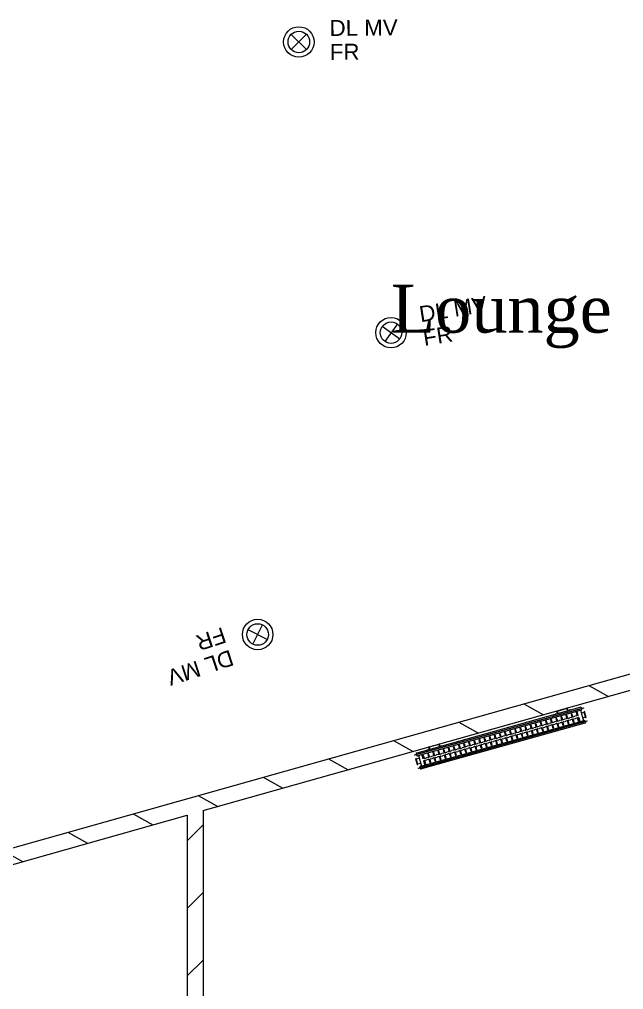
# Model space of a CAD drawing. Header units: millimetres. Extents: x -84100 to 168200, y 1000 to 58400.
# Drawn here: x 19504 to 23292, y 44654 to 50740 of the extents above; entities that cross this region are included whole.
import ezdxf
from ezdxf.enums import TextEntityAlignment as Align

# ---------------------------------------------------------------- set-up
doc = ezdxf.new("R2010")
doc.units = ezdxf.units.MM
doc.header["$LTSCALE"] = 100
for name, color, linetype, true_color in [('Electrical', 176, 'Continuous', 0x000080), ('General Lighting', 2, 'Continuous', 0xffff00), ('Stud Wall', 156, 'Continuous', 0x004080), ('Walls', 156, 'Continuous', 0x004080)]:
    doc.layers.add(name, color=color, linetype=linetype, true_color=true_color)
doc.layers.add('Radiators', color=7, linetype='Continuous')
doc.layers.add('Stud Wall Fill', color=7, linetype='Continuous')
doc.styles.add('Arial_00007FFEBFFD5370_00007FFEBFFD5370', font='', dxfattribs={"height": 0.2})
doc.styles.add('Times New Roman_00007FFEBFFD5370_00007FFEBFFD5370', font='', dxfattribs={"height": 0.2})
doc.styles.get('Arial_00007FFEBFFD5370_00007FFEBFFD5370').set_extended_font_data('Arial')
doc.styles.get('Times New Roman_00007FFEBFFD5370_00007FFEBFFD5370').set_extended_font_data('Times New Roman')

# ---------------------------------------------------------------- blocks, each defined once
blk = doc.blocks.new('Block7455')
at = {"layer": 'Stud Wall', "color": 156, "linetype": 'Continuous', "lineweight": 18, "true_color": 0x004080}
for p, q in [((0, 0), (5842.131652, 1647.542947)), ((2556.429424, 617.039718), (5869.27404, 1551.296956)), ((13.667716, -100.045991), (2456.429424, 588.83866))]:
    blk.add_line(p, q, dxfattribs=at)
at = {"layer": 'Stud Wall Fill', "color": 7, "linetype": 'Continuous', "lineweight": 5}
for p, q in [((4974.763006, 1402.935811), (5098.151384, 1333.832208)), ((4566.425848, 1287.780411), (4689.814227, 1218.676808)), ((4158.088691, 1172.625012), (4281.47707, 1103.521409)), ((3749.751534, 1057.469612), (3873.139913, 988.366009)), ((3341.414377, 942.314213), (3464.802755, 873.21061)), ((2933.077219, 827.158814), (3056.465598, 758.055211)), ((2524.740062, 712.003414), (2648.128441, 642.899811)), ((2116.402905, 596.848015), (2239.791284, 527.744412)), ((1708.065748, 481.692616), (1831.454126, 412.589013)), ((1299.72859, 366.537216), (1423.116969, 297.433613))]:
    blk.add_line(p, q, dxfattribs=at)
blk = doc.blocks.new('Block7556')
at = {"layer": 'Stud Wall', "color": 156, "linetype": 'Continuous', "lineweight": 18, "true_color": 0x004080}
for p, q in [((0, 0), (0, -3850)), ((-100, -28.201058), (-100, -3850)), ((0, -3850), (-100, -3850))]:
    blk.add_line(p, q, dxfattribs=at)
at = {"layer": 'Stud Wall Fill', "color": 7, "linetype": 'Continuous', "lineweight": 5}
for p, q in [((0, -88.605388), (-100, -188.605388)), ((0, -512.869456), (-100, -612.869456)), ((0, -937.133525), (-100, -1037.133525)), ((0, -1361.397594), (-100, -1461.397594)), ((0, -1785.661663), (-100, -1885.661663)), ((0, -2209.925731), (-100, -2309.925731)), ((0, -2634.1898), (-100, -2734.1898)), ((0, -3058.453869), (-100, -3158.453869)), ((0, -3482.717937), (-100, -3582.717937))]:
    blk.add_line(p, q, dxfattribs=at)
blk = doc.blocks.new('Block30992')
at = {"layer": 'General Lighting', "color": 2, "linetype": 'Continuous', "lineweight": 5, "true_color": 0xffff00}
for p, q in [((-48.283525, 47.336789), (48.283525, -47.336789)), ((47.336789, 48.283525), (-47.336789, -48.283525))]:
    blk.add_line(p, q, dxfattribs=at)
for radius in [95.625, 67.617086]:
    blk.add_circle((0, 0), radius, dxfattribs=at)
at = {"layer": 'Electrical', "color": 176, "linetype": 'Continuous', "lineweight": 5, "true_color": 0x000080, "style": 'Arial_00007FFEBFFD5370_00007FFEBFFD5370'}
for s, p in [('DL MV ', (192.650299, 87.212909)), ('FR', (194.135375, -62.779739))]:
    blk.add_text(s, height=100, rotation=0.567266, dxfattribs=at).set_placement(p, align=Align.MIDDLE_LEFT)
blk = doc.blocks.new('Block33826')
at = {"layer": 'General Lighting', "color": 2, "linetype": 'Continuous', "lineweight": 5, "true_color": 0xffff00}
for p, q in [((60.38347, -30.428719), (-60.38347, 30.428719)), ((-30.428719, -60.38347), (30.428719, 60.38347))]:
    blk.add_line(p, q, dxfattribs=at)
for radius in [95.625, 67.617086]:
    blk.add_circle((0, 0), radius, dxfattribs=at)
at = {"layer": 'Electrical', "color": 176, "linetype": 'Continuous', "lineweight": 5, "true_color": 0x000080, "style": 'Arial_00007FFEBFFD5370_00007FFEBFFD5370'}
for s, p in [('FR', (-204.032243, 0.826741)), ('DL MV ', (-157.044398, -141.62375))]:
    blk.add_text(s, height=100, rotation=198.255339, dxfattribs=at).set_placement(p, align=Align.MIDDLE_LEFT)
blk = doc.blocks.new('Block35371')
at = {"layer": 'General Lighting', "color": 2, "linetype": 'Continuous', "lineweight": 5, "true_color": 0xffff00}
for p, q in [((-54.676223, 39.781666), (54.676223, -39.781666)), ((39.781666, 54.676223), (-39.781666, -54.676223))]:
    blk.add_line(p, q, dxfattribs=at)
for radius in [95.625, 67.617086]:
    blk.add_circle((0, 0), radius, dxfattribs=at)
at = {"layer": 'Electrical', "color": 176, "linetype": 'Continuous', "lineweight": 5, "true_color": 0x000080, "style": 'Arial_00007FFEBFFD5370_00007FFEBFFD5370'}
for s, p in [('DL MV ', (177.856036, 114.400436)), ('FR', (201.220048, -33.768801))]:
    blk.add_text(s, height=100, rotation=8.960881, dxfattribs=at).set_placement(p, align=Align.MIDDLE_LEFT)
blk = doc.blocks.new('Block100811')
at = {"layer": 'Radiators', "color": 7, "linetype": 'Continuous', "lineweight": 5}
for p, q in [((-41.103578, 78.276656), (1018.25003, 374.536563)), ((1018.788685, 372.610466), (-40.564923, 76.350558)), ((-25.439177, 90.96433), (998.276395, 377.257668)), ((852.736233, 353.736047), (914.371348, 370.972986)), ((914.910001, 369.046891), (853.274887, 351.809949)), ((914.910002, 369.046888), (918.827484, 355.038905)), ((914.910002, 369.046888), (918.827493, 355.038908)), ((920.2639, 357.328559), (916.8361, 369.585542)), ((1018.25003, 374.536563), (1018.788685, 372.610466)), ((1003.124284, 359.922791), (-20.591288, 73.629453)), ((812.276644, 306.550146), (811.697182, 301.196248)), ((812.276644, 306.550146), (815.549377, 302.273557)), ((822.522619, 328.106189), (934.236273, 359.348143)), ((841.284205, 335.256864), (854.776595, 339.014313)), ((841.783594, 333.492733), (841.2898, 335.258422)), ((857.192374, 337.801968), (841.783594, 333.492733)), ((844.377947, 315.527629), (843.798486, 310.173731)), ((843.798486, 310.173731), (848.498769, 289.653701)), ((844.377947, 315.527629), (847.650681, 311.25104)), ((847.650681, 311.25104), (854.277062, 291.269664)), ((854.776595, 339.014313), (851.348794, 351.271296)), ((853.274892, 351.80995), (857.192374, 337.801968)), ((876.479251, 324.505112), (875.899789, 319.151214)), ((875.899789, 319.151214), (880.600073, 298.631184)), ((876.479251, 324.505112), (879.751984, 320.228523)), ((879.751984, 320.228523), (886.378365, 300.247147)), ((911.313933, 305.143915), (899.809198, 302.964858)), ((908.580554, 333.482596), (908.001093, 328.128697)), ((908.001093, 328.128697), (912.701376, 307.608667)), ((908.580554, 333.482596), (911.853288, 329.206006)), ((911.853288, 329.206006), (918.479669, 309.22463)), ((933.746587, 361.099141), (920.2639, 357.328559)), ((920.944421, 307.837187), (931.910501, 311.942341)), ((943.415237, 314.121398), (931.910501, 311.942341)), ((933.746587, 361.099141), (934.236273, 359.348143)), ((940.681858, 342.460079), (940.102396, 337.106181)), ((940.102396, 337.106181), (944.80268, 316.58615)), ((940.681858, 342.460079), (943.954591, 338.183489)), ((943.954591, 338.183489), (950.580972, 318.202113)), ((953.045724, 316.81467), (964.011805, 320.919824)), ((956.384186, 304.873426), (967.888921, 307.052483)), ((975.51654, 323.098881), (964.011805, 320.919824)), ((978.855002, 311.157638), (967.888921, 307.052483)), ((972.783161, 351.437562), (972.2037, 346.083664)), ((972.2037, 346.083664), (976.903983, 325.563633)), ((972.789903, 351.439447), (976.062636, 347.162858)), ((976.062636, 347.162858), (982.689017, 327.181482)), ((985.153769, 325.794039), (977.605146, 352.786083)), ((987.946135, 289.788818), (981.319754, 309.770195)), ((991.805071, 290.868013), (987.104788, 311.388043)), ((988.492231, 313.852795), (996.040853, 286.86075)), ((999.195684, 358.824115), (1017.632354, 292.899051)), ((1022.268923, 345.314155), (1004.373499, 340.309504)), ((1012.453314, 311.418041), (1030.348738, 316.422693)), ((1025.043809, 350.243659), (1021.191614, 349.16635)), ((1021.191614, 349.16635), (1031.426046, 312.570498)), ((1035.278241, 313.647807), (1025.043809, 350.243659)), ((1031.426046, 312.570498), (1035.278241, 313.647807)), ((-17.819018, -4.983285), (1041.53459, 291.276623)), ((1042.073244, 289.350525), (-17.280364, -6.909382)), ((-2.154618, 7.70439), (1021.560954, 293.997728)), ((1026.408844, 276.662851), (2.693272, -9.630487)), ((587.567519, 243.707764), (586.988058, 238.353866)), ((587.567519, 243.707764), (590.840253, 239.431174)), ((619.668823, 252.685247), (619.089361, 247.331349)), ((619.089361, 247.331349), (623.789645, 226.811318)), ((619.668823, 252.685247), (622.941556, 248.408658)), ((622.941556, 248.408658), (629.567937, 228.427281)), ((651.770126, 261.66273), (651.190665, 256.308832)), ((651.190665, 256.308832), (655.890948, 235.788801)), ((651.770126, 261.66273), (655.04286, 257.386141)), ((655.04286, 257.386141), (661.669241, 237.404765)), ((683.87143, 270.640213), (683.291968, 265.286315)), ((683.291968, 265.286315), (687.992252, 244.766285)), ((683.87143, 270.640213), (687.144163, 266.363624)), ((687.144163, 266.363624), (693.770544, 246.382248)), ((696.235296, 244.994805), (707.201377, 249.099959)), ((718.706112, 251.279016), (707.201377, 249.099959)), ((715.972733, 279.617696), (715.393272, 274.263798)), ((715.393272, 274.263798), (720.093555, 253.743768)), ((715.972733, 279.617696), (719.245467, 275.341107)), ((719.245467, 275.341107), (725.871848, 255.359731)), ((728.3366, 253.972288), (739.302681, 258.077442)), ((731.675062, 242.031044), (743.179797, 244.210101)), ((750.807416, 260.256499), (739.302681, 258.077442)), ((754.145878, 248.315256), (743.179797, 244.210101)), ((748.074037, 288.59518), (747.494575, 283.241282)), ((747.494575, 283.241282), (752.194859, 262.721251)), ((748.074037, 288.59518), (751.34677, 284.31859)), ((751.34677, 284.31859), (757.973151, 264.337214)), ((763.237011, 226.946436), (756.61063, 246.927812)), ((760.437903, 262.949771), (771.403984, 267.054925)), ((767.089206, 228.023745), (762.388922, 248.543776)), ((763.776365, 251.008527), (775.2811, 253.187584)), ((782.908719, 269.233982), (771.403984, 267.054925)), ((786.247181, 257.292739), (775.2811, 253.187584)), ((780.17534, 297.572663), (779.595879, 292.218765)), ((779.595879, 292.218765), (784.296162, 271.698734)), ((780.17534, 297.572663), (783.448074, 293.296074)), ((783.448074, 293.296074), (790.074455, 273.314697)), ((795.338314, 235.923919), (788.711933, 255.905296)), ((792.539207, 271.927254), (803.505288, 276.032409)), ((799.190509, 237.001228), (794.490226, 257.521259)), ((795.877669, 259.986011), (807.382404, 262.165068)), ((815.010023, 278.211466), (803.505288, 276.032409)), ((818.348485, 266.270222), (807.382404, 262.165068)), ((811.697182, 301.196248), (816.397466, 280.676217)), ((815.549377, 302.273557), (822.175758, 282.29218)), ((827.439618, 244.901403), (820.813237, 264.882779)), ((824.64051, 280.904737), (835.606591, 285.009892)), ((831.291813, 245.978711), (826.591529, 266.498742)), ((830.712351, 240.624813), (827.439618, 244.901403)), ((827.978972, 268.963494), (839.483707, 271.142551)), ((830.712351, 240.624813), (831.291813, 245.978711)), ((847.111326, 287.188949), (835.606591, 285.009892)), ((850.449788, 275.247705), (839.483707, 271.142551)), ((859.540921, 253.878886), (852.91454, 273.860262)), ((856.741814, 289.882221), (867.707894, 293.987375)), ((863.393116, 254.956195), (858.692832, 275.476225)), ((862.813655, 249.602296), (859.540921, 253.878886)), ((860.080276, 277.940977), (871.585011, 280.120034)), ((862.813655, 249.602296), (863.393116, 254.956195)), ((879.21263, 296.166432), (867.707894, 293.987375)), ((882.551092, 284.225188), (871.585011, 280.120034)), ((891.642225, 262.856369), (885.015844, 282.837745)), ((888.843117, 298.859704), (899.809198, 302.964858)), ((895.49442, 263.933678), (890.794136, 284.453708)), ((894.914958, 258.57978), (891.642225, 262.856369)), ((892.181579, 286.91846), (903.686314, 289.097517)), ((894.914958, 258.57978), (895.49442, 263.933678)), ((914.652395, 293.202671), (903.686314, 289.097517)), ((923.743528, 271.833852), (917.117147, 291.815228)), ((927.595723, 272.911161), (922.895439, 293.431191)), ((927.016261, 267.557263), (923.743528, 271.833852)), ((924.282883, 295.895943), (935.787618, 298.075)), ((927.016261, 267.557263), (927.595723, 272.911161)), ((946.753699, 302.180155), (935.787618, 298.075)), ((955.844832, 280.811335), (949.21845, 300.792711)), ((959.697026, 281.888644), (954.996743, 302.408675)), ((959.117565, 276.534746), (955.844832, 280.811335)), ((959.117565, 276.534746), (959.697026, 281.888644)), ((991.218868, 285.512229), (987.946135, 289.788818)), ((991.22561, 285.514114), (991.805071, 290.868013)), ((1042.073244, 289.350525), (1041.53459, 291.276623)), ((394.959699, 189.842865), (394.380237, 184.488967)), ((394.380237, 184.488967), (399.080521, 163.968936)), ((394.959699, 189.842865), (398.232432, 185.566275)), ((398.232432, 185.566275), (404.858813, 165.584899)), ((427.061002, 198.820348), (426.481541, 193.46645)), ((426.481541, 193.46645), (431.181824, 172.946419)), ((427.061002, 198.820348), (430.333736, 194.543759)), ((430.333736, 194.543759), (436.960117, 174.562382)), ((459.162306, 207.797831), (458.582844, 202.443933)), ((458.582844, 202.443933), (463.283128, 181.923902)), ((459.162306, 207.797831), (462.435039, 203.521242)), ((462.435039, 203.521242), (469.06142, 183.539866)), ((471.526172, 182.152422), (482.492253, 186.257577)), ((493.996988, 188.436634), (482.492253, 186.257577)), ((491.263609, 216.775314), (490.684148, 211.421416)), ((490.684148, 211.421416), (495.384431, 190.901386)), ((491.263609, 216.775314), (494.536342, 212.498725)), ((494.536342, 212.498725), (501.162724, 192.517349)), ((503.627475, 191.129906), (514.593556, 195.23506)), ((526.098291, 197.414117), (514.593556, 195.23506)), ((529.436753, 185.472873), (518.470673, 181.367719)), ((523.364913, 225.752797), (522.785451, 220.398899)), ((522.785451, 220.398899), (527.485735, 199.878869)), ((523.364913, 225.752797), (526.637646, 221.476208)), ((526.637646, 221.476208), (533.264027, 201.494832)), ((538.527886, 164.104054), (531.901505, 184.08543)), ((535.728779, 200.107389), (546.69486, 204.212543)), ((542.380081, 165.181363), (537.679798, 185.701393)), ((539.067241, 188.166145), (550.571976, 190.345202)), ((558.199595, 206.3916), (546.69486, 204.212543)), ((561.538057, 194.450356), (550.571976, 190.345202)), ((555.466216, 234.730281), (554.886754, 229.376383)), ((554.886754, 229.376383), (559.587038, 208.856352)), ((555.466216, 234.730281), (558.738949, 230.453691)), ((558.738949, 230.453691), (565.36533, 210.472315)), ((570.62919, 173.081537), (564.002809, 193.062913)), ((567.830082, 209.084872), (578.796163, 213.190026)), ((574.481385, 174.158846), (569.781101, 194.678877)), ((571.168544, 197.143628), (582.67328, 199.322685)), ((590.300898, 215.369083), (578.796163, 213.190026)), ((593.63936, 203.42784), (582.67328, 199.322685)), ((586.988058, 238.353866), (591.688342, 217.833835)), ((590.840253, 239.431174), (597.466634, 219.449798)), ((602.730493, 182.05902), (596.104112, 202.040397)), ((599.931386, 218.062355), (610.897467, 222.16751)), ((606.582688, 183.136329), (601.882405, 203.65636)), ((603.269848, 206.121112), (614.774583, 208.300168)), ((606.003227, 177.782431), (606.582688, 183.136329)), ((622.402202, 224.346566), (610.897467, 222.16751)), ((625.740664, 212.405323), (614.774583, 208.300168)), ((634.831797, 191.036504), (628.205416, 211.01788)), ((632.032689, 227.039838), (642.99877, 231.144993)), ((638.683992, 192.113812), (633.983708, 212.633843)), ((638.10453, 186.759914), (634.831797, 191.036504)), ((635.371151, 215.098595), (646.875886, 217.277652)), ((638.10453, 186.759914), (638.683992, 192.113812)), ((654.503505, 233.32405), (642.99877, 231.144993)), ((657.841967, 221.382806), (646.875886, 217.277652)), ((666.9331, 200.013987), (660.306719, 219.995363)), ((664.133993, 236.017322), (675.100074, 240.122476)), ((670.785295, 201.091295), (666.085012, 221.611326)), ((670.205834, 195.737397), (666.9331, 200.013987)), ((667.472455, 224.076078), (678.97719, 226.255135)), ((670.205834, 195.737397), (670.785295, 201.091295)), ((686.604809, 242.301533), (675.100074, 240.122476)), ((689.943271, 230.360289), (678.97719, 226.255135)), ((699.034404, 208.99147), (692.408023, 228.972846)), ((702.886599, 210.068779), (698.186315, 230.588809)), ((702.307137, 204.714881), (699.034404, 208.99147)), ((699.573758, 233.053561), (711.078493, 235.232618)), ((702.307137, 204.714881), (702.886599, 210.068779)), ((722.044574, 239.337772), (711.078493, 235.232618)), ((731.135707, 217.968953), (724.509326, 237.950329)), ((734.987902, 219.046262), (730.287619, 239.566292)), ((734.408441, 213.692364), (731.135707, 217.968953)), ((734.408441, 213.692364), (734.987902, 219.046262)), ((766.509744, 222.669847), (763.237011, 226.946436)), ((766.509744, 222.669847), (767.089206, 228.023745)), ((798.611048, 231.64733), (795.338314, 235.923919)), ((798.611048, 231.64733), (799.190509, 237.001228)), ((51.59395, 114.395437), (48.16615, 126.652421)), ((49.553588, 129.117171), (111.188703, 146.35411)), ((111.727356, 144.428016), (50.092243, 127.191074)), ((50.092247, 127.191075), (54.009729, 113.183092)), ((111.727357, 144.428013), (115.644839, 130.42003)), ((111.727357, 144.428013), (115.644848, 130.420032)), ((117.081255, 132.709684), (113.653455, 144.966667)), ((115.644848, 130.420032), (131.053628, 134.729267)), ((130.563942, 136.480266), (117.081255, 132.709684)), ((130.563942, 136.480266), (131.053628, 134.729267)), ((170.250574, 127.000482), (169.671113, 121.646584)), ((170.250574, 127.000482), (173.523308, 122.723893)), ((173.523308, 122.723893), (180.149689, 102.742517)), ((202.351878, 135.977966), (201.772416, 130.624068)), ((201.772416, 130.624068), (206.4727, 110.104037)), ((202.351878, 135.977966), (205.624611, 131.701376)), ((205.624611, 131.701376), (212.250992, 111.72)), ((234.453181, 144.955449), (233.87372, 139.601551)), ((233.87372, 139.601551), (238.574003, 119.08152)), ((234.453181, 144.955449), (237.725915, 140.67886)), ((237.725915, 140.67886), (244.352296, 120.697483)), ((246.817048, 119.31004), (257.783128, 123.415195)), ((269.287864, 125.594252), (257.783128, 123.415195)), ((266.554485, 153.932932), (265.975023, 148.579034)), ((265.975023, 148.579034), (270.675307, 128.059003)), ((266.554485, 153.932932), (269.827218, 149.656343)), ((269.827218, 149.656343), (276.453599, 129.674967)), ((278.918351, 128.287523), (289.884432, 132.392678)), ((301.389167, 134.571735), (289.884432, 132.392678)), ((304.727629, 122.630491), (293.761548, 118.525337)), ((298.655788, 162.910415), (298.076327, 157.556517)), ((298.076327, 157.556517), (302.77661, 137.036487)), ((298.655788, 162.910415), (301.928522, 158.633826)), ((301.928522, 158.633826), (308.554903, 138.65245)), ((311.019655, 137.265007), (321.985735, 141.370161)), ((317.670957, 102.338981), (312.970673, 122.859011)), ((314.358116, 125.323763), (325.862852, 127.50282)), ((333.490471, 143.549218), (321.985735, 141.370161)), ((336.828933, 131.607974), (325.862852, 127.50282)), ((330.757092, 171.887898), (330.17763, 166.534)), ((330.17763, 166.534), (334.877914, 146.01397)), ((330.757092, 171.887898), (334.029825, 167.611309)), ((334.029825, 167.611309), (340.656206, 147.629933)), ((345.920065, 110.239155), (339.293684, 130.220531)), ((343.120958, 146.24249), (354.087039, 150.347644)), ((349.77226, 111.316464), (345.071977, 131.836494)), ((346.45942, 134.301246), (357.964155, 136.480303)), ((365.591774, 152.526701), (354.087039, 150.347644)), ((368.930236, 140.585457), (357.964155, 136.480303)), ((362.858395, 180.865382), (362.278934, 175.511483)), ((362.278934, 175.511483), (366.979217, 154.991453)), ((362.858395, 180.865382), (366.131129, 176.588792)), ((366.131129, 176.588792), (372.75751, 156.607416)), ((378.021369, 119.216638), (371.394988, 139.198014)), ((375.222261, 155.219973), (386.188342, 159.325127)), ((381.873564, 120.293947), (377.17328, 140.813977)), ((378.560723, 143.278729), (390.065459, 145.457786)), ((397.693078, 161.504184), (386.188342, 159.325127)), ((401.03154, 149.562941), (390.065459, 145.457786)), ((410.122672, 128.194121), (403.496291, 148.175498)), ((407.323565, 164.197456), (418.289646, 168.30261)), ((413.974867, 129.27143), (409.274584, 149.791461)), ((413.395406, 123.917532), (410.122672, 128.194121)), ((410.662027, 152.256212), (422.166762, 154.435269)), ((413.395406, 123.917532), (413.974867, 129.27143)), ((429.794381, 170.481667), (418.289646, 168.30261)), ((433.132843, 158.540424), (422.166762, 154.435269)), ((442.223976, 137.171604), (435.597595, 157.152981)), ((439.424868, 173.174939), (450.390949, 177.280094)), ((446.076171, 138.248913), (441.375887, 158.768944)), ((445.496709, 132.895015), (442.223976, 137.171604)), ((442.76333, 161.233696), (454.268066, 163.412753)), ((445.496709, 132.895015), (446.076171, 138.248913)), ((461.895685, 179.459151), (450.390949, 177.280094)), ((465.234146, 167.517907), (454.268066, 163.412753)), ((474.325279, 146.149088), (467.698898, 166.130464)), ((478.177474, 147.226396), (473.477191, 167.746427)), ((477.598013, 141.872498), (474.325279, 146.149088)), ((474.864634, 170.211179), (486.369369, 172.390236)), ((477.598013, 141.872498), (478.177474, 147.226396)), ((497.33545, 176.49539), (486.369369, 172.390236)), ((506.426583, 155.126571), (499.800202, 175.107947)), ((510.278778, 156.20388), (505.578494, 176.72391)), ((509.699316, 150.849982), (506.426583, 155.126571)), ((506.965937, 179.188662), (518.470673, 181.367719)), ((509.699316, 150.849982), (510.278778, 156.20388)), ((541.80062, 159.827465), (538.527886, 164.104054)), ((541.80062, 159.827465), (542.380081, 165.181363)), ((573.901923, 168.804948), (570.62919, 173.081537)), ((573.901923, 168.804948), (574.481385, 174.158846)), ((606.003227, 177.782431), (602.730493, 182.05902)), ((-41.103578, 78.276656), (-40.564923, 76.350558)), ((-16.662687, 74.72813), (1.773984, 8.803066)), ((12.477436, 53.774386), (4.928813, 80.766431)), ((9.744057, 82.113067), (9.164595, 76.759169)), ((9.164595, 76.759169), (13.864879, 56.239138)), ((9.744057, 82.113067), (13.01679, 77.836477)), ((13.01679, 77.836477), (19.643171, 57.855101)), ((44.578739, 62.751869), (33.074004, 60.572812)), ((38.10156, 110.637989), (51.59395, 114.395437)), ((38.600949, 108.873857), (38.107155, 110.639547)), ((54.009729, 113.183092), (38.600949, 108.873857)), ((41.84536, 91.09055), (41.265899, 85.736652)), ((41.265899, 85.736652), (45.966182, 65.216621)), ((41.84536, 91.09055), (45.118094, 86.81396)), ((45.118094, 86.81396), (51.744475, 66.832584)), ((54.209227, 65.445141), (65.175308, 69.550296)), ((76.680043, 71.729352), (65.175308, 69.550296)), ((73.946664, 100.068033), (73.367202, 94.714135)), ((73.367202, 94.714135), (78.067486, 74.194104)), ((73.946664, 100.068033), (77.219397, 95.791444)), ((77.219397, 95.791444), (83.845778, 75.810067)), ((86.31053, 74.422624), (97.276611, 78.527779)), ((89.648992, 62.481381), (101.153727, 64.660438)), ((108.781346, 80.706836), (97.276611, 78.527779)), ((112.119808, 68.765592), (101.153727, 64.660438)), ((106.047967, 109.045516), (105.468506, 103.691618)), ((105.468506, 103.691618), (110.168789, 83.171587)), ((106.047967, 109.045516), (109.320701, 104.768927)), ((109.320701, 104.768927), (115.947082, 84.787551)), ((121.210941, 47.396773), (114.58456, 67.378149)), ((118.411834, 83.400108), (129.377915, 87.505262)), ((125.063136, 48.474081), (120.362853, 68.994112)), ((121.750296, 71.458864), (133.255031, 73.637921)), ((140.88265, 89.684319), (129.377915, 87.505262)), ((144.221112, 77.743075), (133.255031, 73.637921)), ((138.149271, 118.022999), (137.569809, 112.669101)), ((137.569809, 112.669101), (142.270093, 92.149071)), ((138.149271, 118.022999), (141.422004, 113.74641)), ((141.422004, 113.74641), (148.048385, 93.765034)), ((153.312245, 56.374256), (146.685864, 76.355632)), ((150.513137, 92.377591), (161.479218, 96.482745)), ((157.16444, 57.451565), (152.464156, 77.971595)), ((153.851599, 80.436347), (165.356334, 82.615404)), ((172.983953, 98.661802), (161.479218, 96.482745)), ((176.322415, 86.720558), (165.356334, 82.615404)), ((169.671113, 121.646584), (174.371396, 101.126554)), ((185.413548, 65.351739), (178.787167, 85.333115)), ((182.614441, 101.355074), (193.580521, 105.460228)), ((189.265743, 66.429048), (184.565459, 86.949078)), ((188.686282, 61.07515), (185.413548, 65.351739)), ((185.952903, 89.41383), (197.457638, 91.592887)), ((188.686282, 61.07515), (189.265743, 66.429048)), ((205.085257, 107.639285), (193.580521, 105.460228)), ((208.423719, 95.698042), (197.457638, 91.592887)), ((217.514852, 74.329222), (210.888471, 94.310598)), ((214.715744, 110.332557), (225.681825, 114.437711)), ((221.367047, 75.406531), (216.666763, 95.926562)), ((220.787585, 70.052633), (217.514852, 74.329222)), ((218.054206, 98.391313), (229.558941, 100.57037)), ((220.787585, 70.052633), (221.367047, 75.406531)), ((237.18656, 116.616768), (225.681825, 114.437711)), ((240.525022, 104.675525), (229.558941, 100.57037)), ((249.616155, 83.306705), (242.989774, 103.288082)), ((253.46835, 84.384014), (248.768066, 104.904045)), ((252.888888, 79.030116), (249.616155, 83.306705)), ((250.15551, 107.368797), (261.660245, 109.547854)), ((252.888888, 79.030116), (253.46835, 84.384014)), ((272.626326, 113.653008), (261.660245, 109.547854)), ((281.717459, 92.284189), (275.091077, 112.265565)), ((285.569653, 93.361497), (280.86937, 113.881528)), ((284.990192, 88.007599), (281.717459, 92.284189)), ((282.256813, 116.34628), (293.761548, 118.525337)), ((284.990192, 88.007599), (285.569653, 93.361497)), ((313.818762, 101.261672), (307.192381, 121.243048)), ((317.091495, 96.985082), (313.818762, 101.261672)), ((317.091495, 96.985082), (317.670957, 102.338981)), ((349.192799, 105.962566), (345.920065, 110.239155)), ((349.192799, 105.962566), (349.77226, 111.316464)), ((381.294102, 114.940049), (378.021369, 119.216638)), ((381.294102, 114.940049), (381.873564, 120.293947)), ((-30.457604, 55.06106), (-34.309799, 53.983752)), ((-34.309799, 53.983752), (-24.075367, 17.387899)), ((-20.223172, 18.465208), (-30.457604, 55.06106)), ((-11.484871, 56.213517), (-29.380295, 51.208865)), ((-24.075367, 17.387899), (-20.223172, 18.465208)), ((-21.300481, 22.317403), (-3.405057, 27.322055)), ((15.815898, 41.833143), (23.36452, 14.841098)), ((24.907031, 20.464323), (18.28065, 40.445699)), ((22.107923, 56.467658), (33.074004, 60.572812)), ((28.759226, 21.541632), (24.058942, 42.061663)), ((28.179764, 16.187734), (24.907031, 20.464323)), ((25.446385, 44.526414), (36.95112, 46.705471)), ((28.179764, 16.187734), (28.759226, 21.541632)), ((47.917201, 50.810626), (36.95112, 46.705471)), ((57.008334, 29.441806), (50.381953, 49.423183)), ((60.860529, 30.519115), (56.160246, 51.039146)), ((60.281068, 25.165217), (57.008334, 29.441806)), ((57.547689, 53.503898), (69.052424, 55.682954)), ((60.281068, 25.165217), (60.860529, 30.519115)), ((80.018505, 59.788109), (69.052424, 55.682954)), ((89.109638, 38.41929), (82.483257, 58.400666)), ((92.961833, 39.496598), (88.261549, 60.016629)), ((92.382371, 34.1427), (89.109638, 38.41929)), ((92.382371, 34.1427), (92.961833, 39.496598)), ((124.483675, 43.120183), (121.210941, 47.396773)), ((124.483675, 43.120183), (125.063136, 48.474081)), ((156.584978, 52.097667), (153.312245, 56.374256)), ((156.584978, 52.097667), (157.16444, 57.451565)), ((-17.280364, -6.909382), (-17.819018, -4.983285))]:
    blk.add_line(p, q, dxfattribs=at)
for centre, radius, start, end in [((914.910002, 369.046888), 2, 15.624235, 105.624235), ((1000.431012, 369.553279), 8, 15.624235, 105.624235), ((1000.969667, 367.627181), 8, 285.624235, 15.624235), ((853.274892, 351.80995), 2, 105.624235, 195.624235), ((910.775279, 307.070013), 2, 285.624235, 15.624235), ((920.405766, 309.763284), 2, 195.624235, 285.624235), ((942.876582, 316.047496), 2, 285.624235, 15.624235), ((952.50707, 318.740768), 2, 195.624235, 285.624235), ((956.92284, 302.947329), 2, 105.624235, 195.624235), ((974.977886, 325.024979), 2, 285.624235, 15.624235), ((979.393656, 309.23154), 2, 15.624235, 105.624235), ((984.615114, 327.720136), 2, 195.624235, 285.624235), ((989.030885, 311.926697), 2, 105.624235, 195.624235), ((686.066154, 244.22763), 2, 285.624235, 15.624235), ((695.696642, 246.920902), 2, 195.624235, 285.624235), ((718.167458, 253.205113), 2, 285.624235, 15.624235), ((727.797945, 255.898385), 2, 195.624235, 285.624235), ((750.268761, 262.182597), 2, 285.624235, 15.624235), ((754.684532, 246.389158), 2, 15.624235, 105.624235), ((759.899249, 264.875869), 2, 195.624235, 285.624235), ((764.31502, 249.08243), 2, 105.624235, 195.624235), ((782.370065, 271.16008), 2, 285.624235, 15.624235), ((786.785836, 255.366641), 2, 15.624235, 105.624235), ((792.000552, 273.853352), 2, 195.624235, 285.624235), ((796.416323, 258.059913), 2, 105.624235, 195.624235), ((814.471368, 280.137563), 2, 285.624235, 15.624235), ((818.887139, 264.344124), 2, 15.624235, 105.624235), ((824.101856, 282.830835), 2, 195.624235, 285.624235), ((828.517626, 267.037396), 2, 105.624235, 195.624235), ((846.572672, 289.115046), 2, 285.624235, 15.624235), ((850.988443, 273.321608), 2, 15.624235, 105.624235), ((856.203159, 291.808318), 2, 195.624235, 285.624235), ((860.61893, 276.014879), 2, 105.624235, 195.624235), ((878.673975, 298.092529), 2, 285.624235, 15.624235), ((883.089746, 282.299091), 2, 15.624235, 105.624235), ((888.304463, 300.785801), 2, 195.624235, 285.624235), ((892.720233, 284.992363), 2, 105.624235, 195.624235), ((915.19105, 291.276574), 2, 15.624235, 105.624235), ((924.821537, 293.969846), 2, 105.624235, 195.624235), ((947.292353, 300.254057), 2, 15.624235, 105.624235), ((1023.715572, 286.293338), 8, 15.624235, 105.624235), ((1024.254226, 284.36724), 8, 285.624235, 15.624235), ((470.987518, 184.07852), 2, 195.624235, 285.624235), ((493.458334, 190.362731), 2, 285.624235, 15.624235), ((503.088821, 193.056003), 2, 195.624235, 285.624235), ((525.559637, 199.340214), 2, 285.624235, 15.624235), ((529.975408, 183.546776), 2, 15.624235, 105.624235), ((535.190124, 202.033486), 2, 195.624235, 285.624235), ((539.605895, 186.240048), 2, 105.624235, 195.624235), ((557.660941, 208.317698), 2, 285.624235, 15.624235), ((562.076711, 192.524259), 2, 15.624235, 105.624235), ((567.291428, 211.010969), 2, 195.624235, 285.624235), ((571.707199, 195.217531), 2, 105.624235, 195.624235), ((589.762244, 217.295181), 2, 285.624235, 15.624235), ((594.178015, 201.501742), 2, 15.624235, 105.624235), ((599.392731, 219.988453), 2, 195.624235, 285.624235), ((603.808502, 204.195014), 2, 105.624235, 195.624235), ((621.863548, 226.272664), 2, 285.624235, 15.624235), ((626.279318, 210.479225), 2, 15.624235, 105.624235), ((631.494035, 228.965936), 2, 195.624235, 285.624235), ((635.909806, 213.172497), 2, 105.624235, 195.624235), ((653.964851, 235.250147), 2, 285.624235, 15.624235), ((658.380622, 219.456709), 2, 15.624235, 105.624235), ((663.595338, 237.943419), 2, 195.624235, 285.624235), ((668.011109, 222.14998), 2, 105.624235, 195.624235), ((690.481925, 228.434192), 2, 15.624235, 105.624235), ((700.112413, 231.127464), 2, 105.624235, 195.624235), ((722.583229, 237.411675), 2, 15.624235, 105.624235), ((732.213716, 240.104947), 2, 105.624235, 195.624235), ((50.092247, 127.191075), 2, 105.624235, 195.624235), ((111.727357, 144.428013), 2, 15.624235, 105.624235), ((268.749209, 127.520349), 2, 285.624235, 15.624235), ((278.379697, 130.213621), 2, 195.624235, 285.624235), ((300.850513, 136.497832), 2, 285.624235, 15.624235), ((305.266283, 120.704394), 2, 15.624235, 105.624235), ((310.481, 139.191104), 2, 195.624235, 285.624235), ((314.896771, 123.397665), 2, 105.624235, 195.624235), ((332.951816, 145.475315), 2, 285.624235, 15.624235), ((337.367587, 129.681877), 2, 15.624235, 105.624235), ((342.582304, 148.168587), 2, 195.624235, 285.624235), ((346.998074, 132.375149), 2, 105.624235, 195.624235), ((365.05312, 154.452799), 2, 285.624235, 15.624235), ((369.46889, 138.65936), 2, 15.624235, 105.624235), ((374.683607, 157.14607), 2, 195.624235, 285.624235), ((379.099378, 141.352632), 2, 105.624235, 195.624235), ((397.154423, 163.430282), 2, 285.624235, 15.624235), ((401.570194, 147.636843), 2, 15.624235, 105.624235), ((406.784911, 166.123554), 2, 195.624235, 285.624235), ((411.200681, 150.330115), 2, 105.624235, 195.624235), ((429.255727, 172.407765), 2, 285.624235, 15.624235), ((433.671497, 156.614326), 2, 15.624235, 105.624235), ((438.886214, 175.101037), 2, 195.624235, 285.624235), ((443.301985, 159.307598), 2, 105.624235, 195.624235), ((461.35703, 181.385248), 2, 285.624235, 15.624235), ((465.772801, 165.591809), 2, 15.624235, 105.624235), ((475.403288, 168.285081), 2, 105.624235, 195.624235), ((497.874104, 174.569293), 2, 15.624235, 105.624235), ((507.504592, 177.262565), 2, 105.624235, 195.624235), ((-23.28456, 83.259941), 8, 105.624235, 195.624235), ((-22.745905, 81.333843), 8, 195.624235, 285.624235), ((44.040085, 64.677967), 2, 285.624235, 15.624235), ((53.670572, 67.371239), 2, 195.624235, 285.624235), ((76.141388, 73.65545), 2, 285.624235, 15.624235), ((85.771876, 76.348722), 2, 195.624235, 285.624235), ((90.187647, 60.555283), 2, 105.624235, 195.624235), ((108.242692, 82.632933), 2, 285.624235, 15.624235), ((112.658463, 66.839495), 2, 15.624235, 105.624235), ((117.873179, 85.326205), 2, 195.624235, 285.624235), ((122.28895, 69.532766), 2, 105.624235, 195.624235), ((140.343995, 91.610416), 2, 285.624235, 15.624235), ((144.759766, 75.816978), 2, 15.624235, 105.624235), ((149.974483, 94.303688), 2, 195.624235, 285.624235), ((154.390253, 78.51025), 2, 105.624235, 195.624235), ((172.445299, 100.587899), 2, 285.624235, 15.624235), ((176.86107, 84.794461), 2, 15.624235, 105.624235), ((182.075786, 103.281171), 2, 195.624235, 285.624235), ((186.491557, 87.487733), 2, 105.624235, 195.624235), ((204.546602, 109.565383), 2, 285.624235, 15.624235), ((208.962373, 93.771944), 2, 15.624235, 105.624235), ((214.17709, 112.258655), 2, 195.624235, 285.624235), ((218.59286, 96.465216), 2, 105.624235, 195.624235), ((236.647906, 118.542866), 2, 285.624235, 15.624235), ((241.063677, 102.749427), 2, 15.624235, 105.624235), ((246.278393, 121.236138), 2, 195.624235, 285.624235), ((250.694164, 105.442699), 2, 105.624235, 195.624235), ((273.16498, 111.72691), 2, 15.624235, 105.624235), ((282.795467, 114.420182), 2, 105.624235, 195.624235), ((0, 0), 8, 105.624235, 195.624235), ((11.938781, 55.700484), 2, 285.624235, 15.624235), ((16.354552, 39.907045), 2, 15.624235, 105.624235), ((21.569269, 58.393755), 2, 195.624235, 285.624235), ((25.98504, 42.600317), 2, 105.624235, 195.624235), ((48.455856, 48.884528), 2, 15.624235, 105.624235), ((58.086343, 51.5778), 2, 105.624235, 195.624235), ((80.557159, 57.862011), 2, 15.624235, 105.624235), ((0.538654, -1.926097), 8, 195.624235, 285.624235)]:
    blk.add_arc(centre, radius, start, end, dxfattribs=at)

msp = doc.modelspace()

# ---------------------------------------------------------------- block references
at = {"layer": 'Electrical', "color": 176, "linetype": 'Continuous', "lineweight": 5, "true_color": 0x000080}
for name, p in [('Block30992', (21255.593866, 50598.382938)), ('Block35371', (21833.603705, 48774.84457)), ('Block33826', (20997.393262, 46881.153529))]:
    msp.add_blockref(name, p, dxfattribs=at)
at = {"layer": 'Radiators', "color": 7, "linetype": 'Continuous', "lineweight": 5}
msp.add_blockref('Block100811', (22022.093203, 46047.419944), dxfattribs=at)
at = {"layer": 'Walls', "color": 7, "linetype": 'Continuous', "lineweight": 5}
for name, p in [('Block7455', (18099.721449, 45159.296597)), ('Block7556', (20656.150873, 45776.336315))]:
    msp.add_blockref(name, p, dxfattribs=at)

# ---------------------------------------------------------------- texts
at = {"layer": 'Electrical', "color": 176, "linetype": 'Continuous', "lineweight": 5, "true_color": 0x000080, "style": 'Times New Roman_00007FFEBFFD5370_00007FFEBFFD5370'}
msp.add_text('Lounge^M^J', height=300, dxfattribs=at).set_placement((21833.603705, 48774.84457))

doc.saveas('drawing.dxf')
